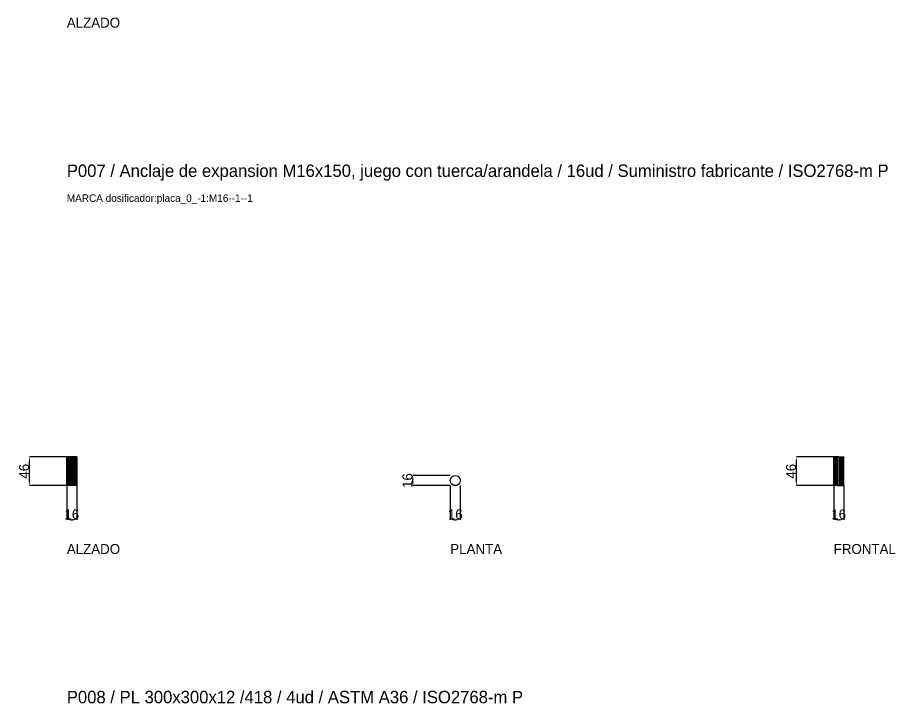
# Model space of a CAD drawing. Header units: millimetres. Extents: x -79 to 41330, y -75911 to 371.
# Drawn here: x -79 to 1331, y -7936 to -6834 of the extents above; entities that cross this region are included whole.
import ezdxf

# ---------------------------------------------------------------- set-up
doc = ezdxf.new("R2010")
doc.units = ezdxf.units.MM
for name, color, linetype in [('R17_COTAS_P', 1, 'Continuous'), ('R17_PIEZAS_P', 3, 'Continuous'), ('R17_TEXTOS', 7, 'Continuous')]:
    doc.layers.add(name, color=color, linetype=linetype)
doc.dimstyles.get("Standard").update_dxf_attribs({"dimtxt": 2.5, "dimasz": 2.5, "dimexe": 1.25, "dimexo": 0.625, "dimtad": 1, "dimcen": 2.5, "dimazin": 3, "dimtfac": 1, "dimtmove": 0, "dimatfit": 3})

# ---------------------------------------------------------------- blocks, each defined once
blk = doc.blocks.new('_CLOSEDFILLED')
at = {"color": 0, "linetype": 'BYBLOCK'}
blk.add_solid([(-1, 0.16), (0, 0), (-1, -0.16)], dxfattribs=at)
blk = doc.blocks.new('*D39')
for p, q in [((0, -7585.9), (0, -7640.9)), ((16, -7585.9), (16, -7640.9)), ((7, -7640.9), (9, -7640.9))]:
    blk.add_line(p, q)
at = {"layer": 'Defpoints'}
for p in [(0, -7585.9), (16, -7585.9), (0, -7640.9)]:
    blk.add_point(p, dxfattribs=at)
at = {"layer": 'R17_COTAS_P', "xscale": 7, "yscale": 7, "rotation": 180}
blk.add_blockref('_CLOSEDFILLED', (0, -7640.9), dxfattribs=at)
at = {"layer": 'R17_COTAS_P', "xscale": 7, "yscale": 7}
blk.add_blockref('_CLOSEDFILLED', (16, -7640.9), dxfattribs=at)
at = {"layer": 'R17_COTAS_P', "insert": (8, -7632.3), "char_height": 16, "attachment_point": 5}
blk.add_mtext('16', dxfattribs=at)
blk = doc.blocks.new('*D40')
for p, q in [((0, -7539.9), (-60, -7539.9)), ((-60, -7578.9), (-60, -7546.9)), ((0, -7585.9), (-60, -7585.9))]:
    blk.add_line(p, q)
at = {"layer": 'Defpoints'}
for p in [(0, -7539.9), (-60, -7585.9), (0, -7585.9)]:
    blk.add_point(p, dxfattribs=at)
at = {"layer": 'R17_COTAS_P', "xscale": 7, "yscale": 7}
for p, rotation in [((-60, -7539.9), 90), ((-60, -7585.9), 270)]:
    blk.add_blockref('_CLOSEDFILLED', p, dxfattribs=dict(at, rotation=rotation))
at = {"layer": 'R17_COTAS_P', "insert": (-68.6, -7562.9), "char_height": 16, "attachment_point": 5, "rotation": 90}
blk.add_mtext('46', dxfattribs=at)
blk = doc.blocks.new('*D41')
for p, q in [((616, -7585.9), (616, -7640.9)), ((632, -7585.9), (632, -7640.9)), ((623, -7640.9), (625, -7640.9))]:
    blk.add_line(p, q)
at = {"layer": 'Defpoints'}
for p in [(616, -7585.9), (632, -7585.9), (616, -7640.9)]:
    blk.add_point(p, dxfattribs=at)
at = {"layer": 'R17_COTAS_P', "xscale": 7, "yscale": 7, "rotation": 180}
blk.add_blockref('_CLOSEDFILLED', (616, -7640.9), dxfattribs=at)
at = {"layer": 'R17_COTAS_P', "xscale": 7, "yscale": 7}
blk.add_blockref('_CLOSEDFILLED', (632, -7640.9), dxfattribs=at)
at = {"layer": 'R17_COTAS_P', "insert": (624, -7632.3), "char_height": 16, "attachment_point": 5}
blk.add_mtext('16', dxfattribs=at)
blk = doc.blocks.new('*D42')
for p, q in [((616, -7569.9), (556, -7569.9)), ((556, -7578.9), (556, -7576.9)), ((616, -7585.9), (556, -7585.9))]:
    blk.add_line(p, q)
at = {"layer": 'Defpoints'}
for p in [(616, -7569.9), (556, -7585.9), (616, -7585.9)]:
    blk.add_point(p, dxfattribs=at)
at = {"layer": 'R17_COTAS_P', "xscale": 7, "yscale": 7}
for p, rotation in [((556, -7569.9), 90), ((556, -7585.9), 270)]:
    blk.add_blockref('_CLOSEDFILLED', p, dxfattribs=dict(at, rotation=rotation))
at = {"layer": 'R17_COTAS_P', "insert": (547.4, -7577.9), "char_height": 16, "attachment_point": 5, "rotation": 90}
blk.add_mtext('16', dxfattribs=at)
blk = doc.blocks.new('*D43')
for p, q in [((1232, -7585.9), (1232, -7640.9)), ((1248, -7585.9), (1248, -7640.9)), ((1239, -7640.9), (1241, -7640.9))]:
    blk.add_line(p, q)
at = {"layer": 'Defpoints'}
for p in [(1232, -7585.9), (1248, -7585.9), (1232, -7640.9)]:
    blk.add_point(p, dxfattribs=at)
at = {"layer": 'R17_COTAS_P', "xscale": 7, "yscale": 7, "rotation": 180}
blk.add_blockref('_CLOSEDFILLED', (1232, -7640.9), dxfattribs=at)
at = {"layer": 'R17_COTAS_P', "xscale": 7, "yscale": 7}
blk.add_blockref('_CLOSEDFILLED', (1248, -7640.9), dxfattribs=at)
at = {"layer": 'R17_COTAS_P', "insert": (1240, -7632.3), "char_height": 16, "attachment_point": 5}
blk.add_mtext('16', dxfattribs=at)
blk = doc.blocks.new('*D44')
for p, q in [((1232, -7539.9), (1172, -7539.9)), ((1172, -7578.9), (1172, -7546.9)), ((1232, -7585.9), (1172, -7585.9))]:
    blk.add_line(p, q)
at = {"layer": 'Defpoints'}
for p in [(1232, -7539.9), (1172, -7585.9), (1232, -7585.9)]:
    blk.add_point(p, dxfattribs=at)
at = {"layer": 'R17_COTAS_P', "xscale": 7, "yscale": 7}
for p, rotation in [((1172, -7539.9), 90), ((1172, -7585.9), 270)]:
    blk.add_blockref('_CLOSEDFILLED', p, dxfattribs=dict(at, rotation=rotation))
at = {"layer": 'R17_COTAS_P', "insert": (1163.4, -7562.9), "char_height": 16, "attachment_point": 5, "rotation": 90}
blk.add_mtext('46', dxfattribs=at)

msp = doc.modelspace()

# ---------------------------------------------------------------- linework, layer by layer
at = {"layer": 'R17_PIEZAS_P'}
for p, q in [((0.273, -7539.895), (0, -7539.895)), ((0, -7585.895), (0, -7539.895)), ((1.072, -7539.895), (0.273, -7539.895)), ((0.273, -7585.895), (0.273, -7539.895)), ((2.343, -7539.895), (1.072, -7539.895)), ((1.072, -7585.895), (1.072, -7539.895)), ((4, -7539.895), (2.343, -7539.895)), ((2.343, -7585.895), (2.343, -7539.895)), ((5.929, -7539.895), (4, -7539.895)), ((4, -7585.895), (4, -7539.895)), ((8, -7539.895), (5.929, -7539.895)), ((5.929, -7585.895), (5.929, -7539.895)), ((10.071, -7539.895), (8, -7539.895)), ((8, -7585.895), (8, -7539.895)), ((12, -7539.895), (10.071, -7539.895)), ((10.071, -7585.895), (10.071, -7539.895)), ((13.657, -7539.895), (12, -7539.895)), ((12, -7585.895), (12, -7539.895)), ((14.928, -7539.895), (13.657, -7539.895)), ((13.657, -7585.895), (13.657, -7539.895)), ((15.727, -7539.895), (14.928, -7539.895)), ((14.928, -7585.895), (14.928, -7539.895)), ((16, -7539.895), (15.727, -7539.895)), ((15.727, -7585.895), (15.727, -7539.895)), ((16, -7539.895), (16, -7585.895)), ((1232.273, -7539.895), (1232, -7539.895)), ((1232, -7585.895), (1232, -7539.895)), ((1233.072, -7539.895), (1232.273, -7539.895)), ((1232.273, -7585.895), (1232.273, -7539.895)), ((1234.343, -7539.895), (1233.072, -7539.895)), ((1233.072, -7585.895), (1233.072, -7539.895)), ((1236, -7539.895), (1234.343, -7539.895)), ((1234.343, -7585.895), (1234.343, -7539.895)), ((1237.929, -7539.895), (1236, -7539.895)), ((1236, -7585.895), (1236, -7539.895)), ((1240, -7539.895), (1237.929, -7539.895)), ((1237.929, -7585.895), (1237.929, -7539.895)), ((1240, -7539.895), (1242.071, -7539.895)), ((1240, -7539.895), (1240, -7585.895)), ((1242.071, -7539.895), (1244, -7539.895)), ((1242.071, -7585.895), (1242.071, -7539.895)), ((1244, -7539.895), (1245.657, -7539.895)), ((1244, -7585.895), (1244, -7539.895)), ((1245.657, -7539.895), (1246.928, -7539.895)), ((1245.657, -7585.895), (1245.657, -7539.895)), ((1246.928, -7539.895), (1247.727, -7539.895)), ((1246.928, -7585.895), (1246.928, -7539.895)), ((1247.727, -7539.895), (1248, -7539.895)), ((1247.727, -7585.895), (1247.727, -7539.895)), ((1248, -7585.895), (1248, -7539.895)), ((617.072, -7573.895), (618.343, -7572.238)), ((618.343, -7572.238), (620, -7570.966)), ((620, -7570.966), (621.929, -7570.167)), ((621.929, -7570.167), (624, -7569.895)), ((624, -7569.895), (626.071, -7570.167)), ((626.071, -7570.167), (628, -7570.966)), ((628, -7570.966), (629.657, -7572.238)), ((629.657, -7572.238), (630.928, -7573.895)), ((0.273, -7585.895), (0, -7585.895)), ((1.072, -7585.895), (0.273, -7585.895)), ((2.343, -7585.895), (1.072, -7585.895)), ((4, -7585.895), (2.343, -7585.895)), ((5.929, -7585.895), (4, -7585.895)), ((8, -7585.895), (5.929, -7585.895)), ((10.071, -7585.895), (8, -7585.895)), ((12, -7585.895), (10.071, -7585.895)), ((13.657, -7585.895), (12, -7585.895)), ((14.928, -7585.895), (13.657, -7585.895)), ((15.727, -7585.895), (14.928, -7585.895)), ((15.727, -7585.895), (16, -7585.895)), ((616, -7577.895), (616.273, -7575.824)), ((616.273, -7579.965), (616, -7577.895)), ((616.273, -7575.824), (617.072, -7573.895)), ((617.072, -7581.895), (616.273, -7579.965)), ((618.343, -7583.552), (617.072, -7581.895)), ((620, -7584.823), (618.343, -7583.552)), ((621.929, -7585.622), (620, -7584.823)), ((624, -7585.895), (621.929, -7585.622)), ((626.071, -7585.622), (624, -7585.895)), ((628, -7584.823), (626.071, -7585.622)), ((629.657, -7583.552), (628, -7584.823)), ((630.928, -7581.895), (629.657, -7583.552)), ((630.928, -7573.895), (631.727, -7575.824)), ((631.727, -7579.965), (630.928, -7581.895)), ((631.727, -7575.824), (632, -7577.895)), ((632, -7577.895), (631.727, -7579.965)), ((1232.273, -7585.895), (1232, -7585.895)), ((1233.072, -7585.895), (1232.273, -7585.895)), ((1234.343, -7585.895), (1233.072, -7585.895)), ((1236, -7585.895), (1234.343, -7585.895)), ((1237.929, -7585.895), (1236, -7585.895)), ((1237.929, -7585.895), (1240, -7585.895)), ((1240, -7585.895), (1242.071, -7585.895)), ((1242.071, -7585.895), (1244, -7585.895)), ((1244, -7585.895), (1245.657, -7585.895)), ((1245.657, -7585.895), (1246.928, -7585.895)), ((1246.928, -7585.895), (1247.727, -7585.895)), ((1247.727, -7585.895), (1248, -7585.895))]:
    msp.add_line(p, q, dxfattribs=at)

# ---------------------------------------------------------------- texts
at = {"layer": 'R17_TEXTOS'}
for s, height, p in [('ALZADO', 16, (0, -6849.895)), ('P007 / Anclaje de expansion M16x150, juego con tuerca/arandela / 16ud / Suministro fabricante / ISO2768-m P', 20, (0, -7089.895)), ('MARCA dosificador:placa_0_-1:M16--1--1', 12, (0, -7129.895)), ('ALZADO', 16, (0, -7695.895)), ('PLANTA', 16, (616, -7695.895)), ('FRONTAL', 16, (1232, -7695.895)), ('P008 / PL 300x300x12 /418 / 4ud / ASTM A36 / ISO2768-m P', 20, (0, -7935.895))]:
    msp.add_text(s, height=height, dxfattribs=at).set_placement(p)

# ---------------------------------------------------------------- dimensions: what is measured, and where the dimension line sits
at = {"layer": 'R17_COTAS_P'}
for base, p1, p2, picture, middle in [((-60, -7585.895), (0, -7585.895), (0, -7539.895), '*D40', (-68.625, -7562.895)), ((1172, -7585.895), (1232, -7585.895), (1232, -7539.895), '*D44', (1163.375, -7562.895)), ((556, -7585.895), (616, -7585.895), (616, -7569.895), '*D42', (547.375, -7577.895))]:
    dim = msp.add_linear_dim(base=base, p1=p1, p2=p2, angle=90, dimstyle='Standard', override={"dimtxt": 16, "dimasz": 7, "dimtad": 1, "dimdec": 2}, dxfattribs=at)
    dim.commit()
    dim.dimension.update_dxf_attribs({"geometry": picture, "text_midpoint": middle})
for base, p1, p2, picture, middle in [((0, -7640.895), (0, -7585.895), (16, -7585.895), '*D39', (8, -7632.27)), ((616, -7640.895), (616, -7585.895), (632, -7585.895), '*D41', (624, -7632.27)), ((1232, -7640.895), (1232, -7585.895), (1248, -7585.895), '*D43', (1240, -7632.27))]:
    dim = msp.add_linear_dim(base=base, p1=p1, p2=p2, dimstyle='Standard', override={"dimtxt": 16, "dimasz": 7, "dimtad": 1, "dimdec": 2}, dxfattribs=at)
    dim.commit()
    dim.dimension.update_dxf_attribs({"geometry": picture, "text_midpoint": middle})

doc.saveas('drawing.dxf')
